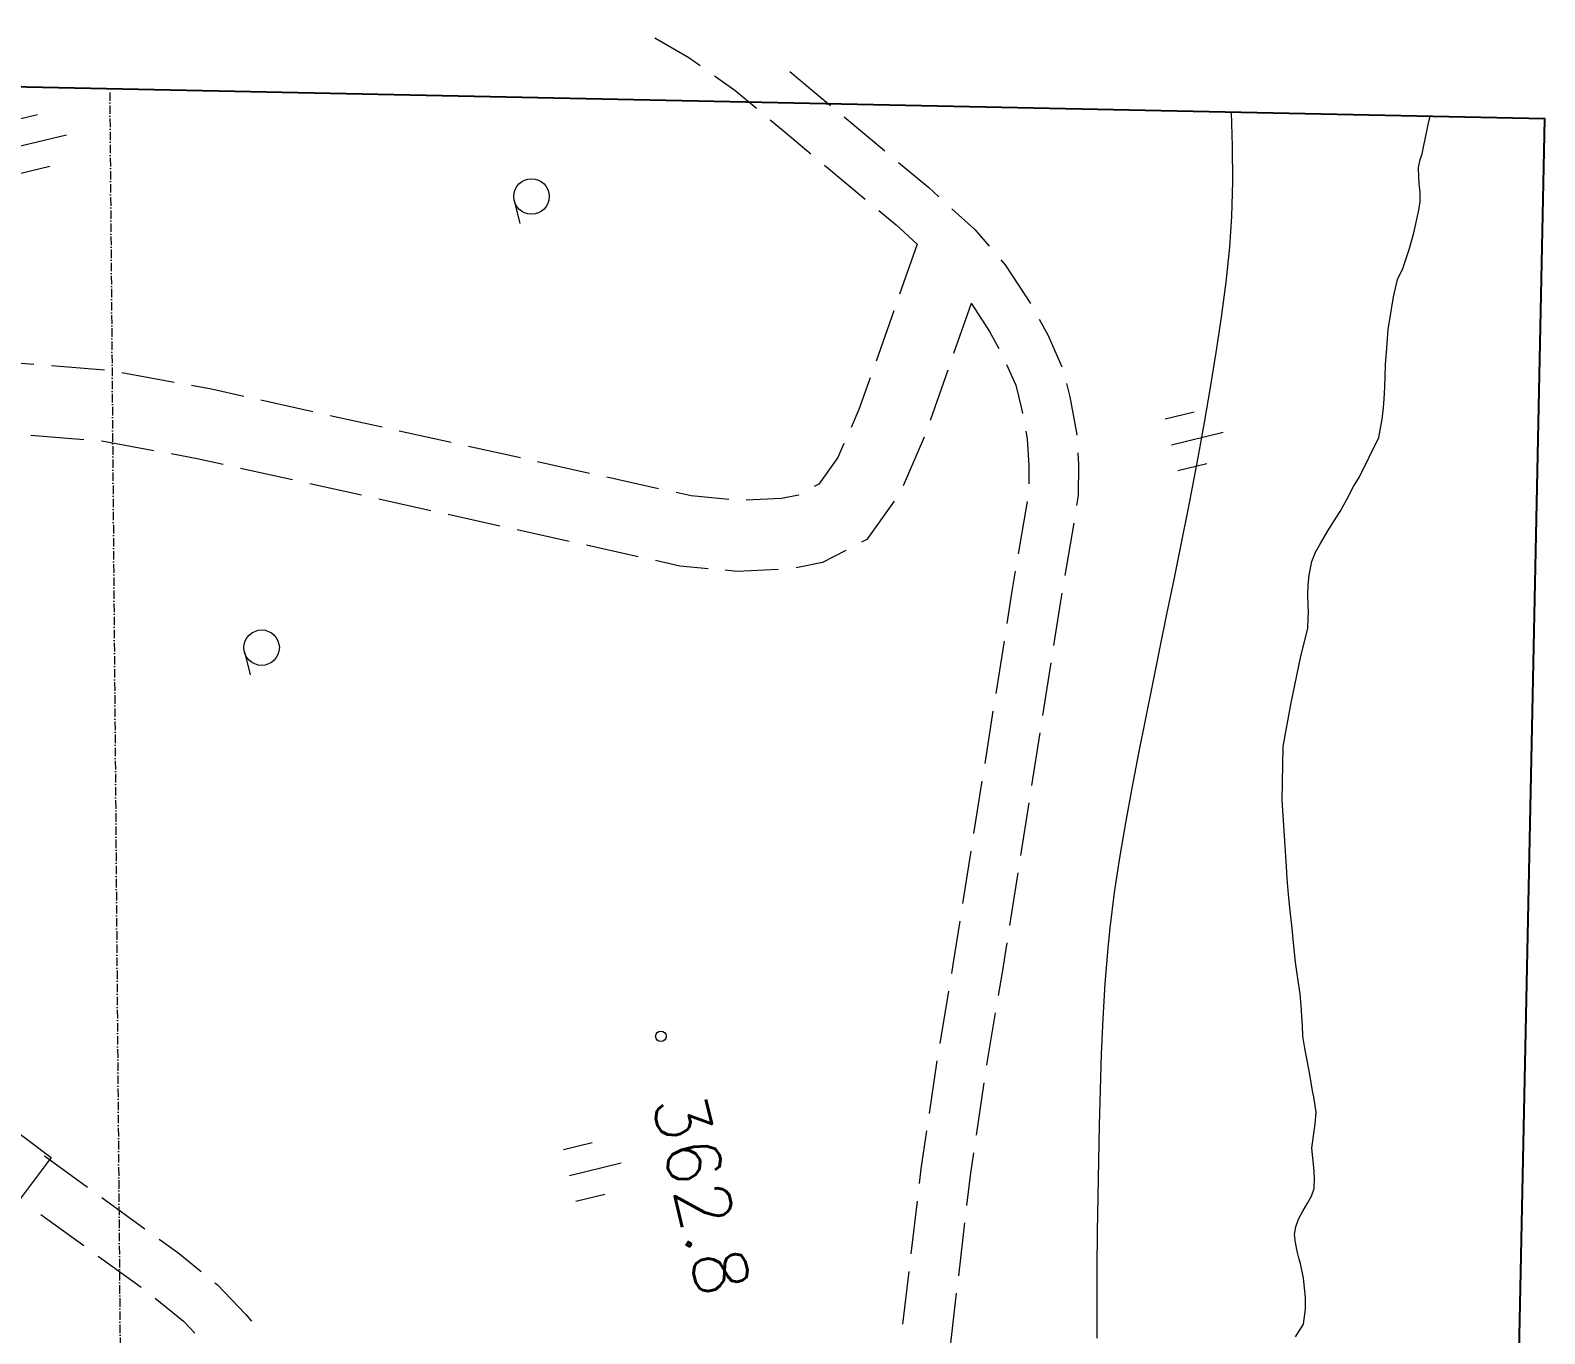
# Model space of a CAD drawing. Header units: millimetres. Extents: x 604133 to 1296463, y 247237 to 595748.
# Drawn here: x 1187629 to 1294478, y 451730 to 543708 of the extents above; entities that cross this region are included whole.
import ezdxf

# ---------------------------------------------------------------- set-up
doc = ezdxf.new("R2010")
doc.units = ezdxf.units.MM
doc.header["$LTSCALE"] = 100
doc.linetypes.add('SXF_一点短鎖線', pattern=[9.25, 6, -1.5, 0.25, -1.5])
doc.layers.get('Defpoints').update_dxf_attribs({"color": 153})
doc.layers.add('D-BGD', color=7, linetype='Continuous', lineweight=13)
doc.styles.add('BIGFONT', font='txt', dxfattribs={"height": 0.2, "bigfont": 'BIGFONT'})

# ---------------------------------------------------------------- blocks, each defined once
blk = doc.blocks.new('21311212131313131')
at = {"layer": 'D-BGD', "linetype": 'Continuous'}
for p, q in [((2518051.332, -1108767.4257), (2517089.9035, -1105142.4796)), ((2519864.6822, -1108287.1916), (2519326.2789, -1106257.3112)), ((2516239.3392, -1109247.2627), (2515701.813, -1107217.8625)), ((2523727.7413, -1115556.0876, 363241.9804), (2527437.2241, -1116097.9067, 363320.9804)), ((2533626.595, -1116959.8742, 363296.9804), (2537341.3982, -1117466.9846, 363242.9804)), ((2538580.5708, -1117635.7567, 363224.9804), (2542295.374, -1118142.8671, 363170.9804)), ((2543533.1892, -1118312.0363, 363153.9804), (2547248.8696, -1118819.6269, 363099.9804)), ((2522259.6128, -1118879.3181, 363215.9804), (2525968.6154, -1119422.0144, 363297.9804)), ((2548486.6848, -1118988.796, 363081.9804), (2552202.3651, -1119496.3866, 363027.9804)), ((2532156.6931, -1120294.6743, 363310.9804), (2535871.016, -1120802.6619, 363256.9804)), ((2537110.1886, -1120971.434, 363238.9804), (2540824.5116, -1121479.4216, 363185.9804)), ((2542063.204, -1121649.0709, 363167.9804), (2545778.8844, -1122156.6615, 363113.9804)), ((2563336.7996, -1121069.2591, 363084.9804), (2567053.4145, -1121539.74, 362911.9804)), ((2547016.6996, -1122325.8306, 363095.9804), (2550732.38, -1122833.4212, 363041.9804)), ((2573261.8898, -1122225.1997, 362830.9804), (2576994.2353, -1122585.7281, 362886.9804)), ((2578237.8703, -1122706.7814, 362905.9804), (2581970.2157, -1123067.3099, 362961.9804)), ((2508371.9289, -1123112.5603, 362689.9804), (2511936.0886, -1124275.9477, 362632.9804)), ((2556920.7905, -1123697.143, 363029.9804), (2560630.2733, -1124238.9621, 363127.9804)), ((2513125.0467, -1124663.4789, 362613.9804), (2516689.2064, -1125826.8663, 362556.9804)), ((2561867.5252, -1124411.2429, 363130.9804), (2565583.6599, -1124882.6011, 362960.9804)), ((2571786.898, -1125600.5349, 362813.9804), (2575519.6405, -1125962.4207, 362869.9804)), ((2576763.7556, -1126082.5968, 362887.9804), (2580495.6209, -1126444.0025, 362943.9804)), ((2504271.0036, -1127000.9673, 362459.9804), (2507832.5959, -1128173.2095, 362483.9804)), ((2517874.2398, -1126223.6493, 362538.9804), (2521342.7906, -1127647.0673, 362495.9804)), ((2509020.5104, -1128564.7295, 362491.9804), (2512582.1027, -1129736.9718, 362516.9804)), ((2495406.3762, -1132350.3429, 362375.9804), (2497749.0041, -1129422.6231, 362430.9804)), ((2498839.1805, -1133664.1289, 362392.9804), (2501179.1769, -1130734.9685, 362447.9804)), ((2521910.1757, -1144880.4044, 362527.9804), (2521172.2374, -1148556.6267, 362604.9804)), ((2526739.1122, -1146222.0205, 362540.9804), (2526002.5313, -1149897.8458, 362617.9804)), ((2570490.3493, -1150151.7255), (2569528.9208, -1146526.7795)), ((2568678.3565, -1150631.5626), (2568140.8304, -1148602.1624)), ((2572303.6995, -1149671.4915), (2571765.2962, -1147641.6111)), ((2520927.0306, -1149781.3171, 362629.9804), (2520189.0923, -1153457.5394, 362706.9804)), ((2525756.8442, -1151123.4133, 362642.9804), (2525020.2633, -1154799.2387, 362718.9804)), ((2519943.4052, -1154683.1069, 362732.9804), (2519205.9471, -1158358.452, 362808.9804)), ((2501798.527, -1155489.0853), (2503409.4008, -1155062.1736)), ((2524774.5762, -1156024.8062, 362744.9804), (2524037.9953, -1159700.6316, 362820.9804)), ((2518960.2601, -1159584.0196, 362834.9804), (2518222.3218, -1163260.2419, 362911.9804)), ((2523792.3082, -1160926.1991, 362845.9804), (2523054.8501, -1164601.5442, 362922.9804)), ((2517976.6347, -1164485.8094, 362936.9804), (2517239.1766, -1168161.1545, 363013.9804)), ((2522809.1631, -1165827.1117, 362947.9804), (2522072.5821, -1169502.9371, 363024.9804)), ((2516993.4896, -1169386.722, 363039.9804), (2516255.5513, -1173062.9444, 363116.9804)), ((2521826.8951, -1170728.5046, 363049.9804), (2521089.834, -1174405.2071, 363125.9804)), ((2534025.1939, -1173860.7889), (2535636.0676, -1173433.8772)), ((2515121.8239, -1179207.2873, 363222.9804), (2514519.0453, -1182907.3394, 363269.9804)), ((2572727.4194, -1183115.0488, 363332.9804), (2574868.4403, -1180037.0605, 363341.9804)), ((2576869.3848, -1183291.6848, 363338.9804), (2579009.5286, -1180213.2163, 363348.9804)), ((2514366.7919, -1184147.5747, 363281.9804), (2514139.6879, -1187890.2596, 363296.9804)), ((2569871.4998, -1187219.8826, 363318.9804), (2572013.0009, -1184141.0172, 363328.9804)), ((2574014.3424, -1187396.9988, 363324.9804), (2576155.8435, -1184318.1334, 363334.9804)), ((2519293.3174, -1185500.4332, 363285.9804), (2519071.5596, -1189243.7648, 363301.9804)), ((2498768.7753, -1190805.3501), (2497807.3468, -1187180.404)), ((2500582.1255, -1190325.116), (2500043.7222, -1188295.2356)), ((2496956.7825, -1191285.1871), (2496419.2564, -1189255.7869))]:
    blk.add_line(p, q, dxfattribs=at)
for points, elevation in [([(2494508.8492, -1105052.6649), (2496899.2632, -1104918.5946), (2499385.4044, -1104854.553), (2501873.0187, -1104871.1206), (2504017.3244, -1104973.3574), (2506502.2508, -1105182.26), (2508989.4824, -1105449.4266), (2511470.2478, -1105770.0551), (2513954.1506, -1106126.6024), (2516428.4496, -1106500.693), (2518910.6881, -1106901.9306), (2521383.3227, -1107320.7116), (2522624.0258, -1107532.503), (2525087.0565, -1107968.8272), (2527554.057, -1108418.7249), (2530012.2858, -1108863.8208), (2532479.2863, -1109313.7185), (2534937.5152, -1109758.8143), (2537404.5156, -1110208.7121), (2539858.7748, -1110640.2344), (2542331.4094, -1111059.0153), (2544791.3026, -1111459.4208), (2547261.6319, -1111819.9378), (2549737.5953, -1112149.3379), (2552216.0554, -1112411.7026), (2553657.2243, -1112528.0295), (2556153.4189, -1112674.6985), (2558656.0798, -1112767.9055), (2561155.6032, -1112825.1937), (2563664.7305, -1112864.9386), (2566165.9183, -1112877.5365), (2568676.71, -1112872.5911), (2571187.5017, -1112867.6457), (2573694.3237, -1112849.1267), (2576197.1759, -1112817.0342), (2578700.0282, -1112784.9416), (2581190.1391, -1112734.4736)], 361999.9804), ([(2525984.5173, -1131588.0887), (2526880.9084, -1133222.2651), (2527293.025, -1135062.1674)], 362459.9804), ([(2522142.0567, -1134977.2873), (2522155.9058, -1135001.9693), (2522428.6012, -1136211.4887), (2522598.1645, -1138688.1341)], 362459.9804)]:
    blk.add_lwpolyline(points, dxfattribs=dict(at, elevation=elevation))
at = {"layer": 'D-BGD', "linetype": 'Continuous', "extrusion": (0.134305, 0.956807, 0.257843), "elevation": -634761.2492}
blk.add_lwpolyline([(-2659293.12, 545460.3405), (-2659884.1714, 545472.7604), (-2663042.4524, 545426.1856)], dxfattribs=at)
at = {"layer": 'D-BGD', "linetype": 'Continuous', "extrusion": (0.41589, -0.754774, 0.507298), "elevation": 2071737.8043}
blk.add_lwpolyline([(1658134.5466, -798561.4117), (1659407.4088, -798528.9204), (1661863.7759, -798844.5496)], dxfattribs=at)
at = {"layer": 'D-BGD', "linetype": 'Continuous', "extrusion": (0.109064, -0.224153, 0.968432), "elevation": 875704.6089}
blk.add_lwpolyline([(1762247.8942, -1947364.0001), (1762715.7463, -1947227.6061), (1765941.3907, -1946738.1921)], dxfattribs=at)
at = {"layer": 'D-BGD', "linetype": 'Continuous', "extrusion": (0.134423, 0.958328, 0.252069), "elevation": -641650.6027}
blk.add_lwpolyline([(-2658226.8263, 542585.3834), (-2659800.3083, 542621.5513), (-2661975.7823, 542589.5169)], dxfattribs=at)
at = {"layer": 'D-BGD', "linetype": 'Continuous', "extrusion": (0.134822, 0.961107, 0.241032), "elevation": -644360.1527}
blk.add_lwpolyline([(-2684223.7363, 534066.8241), (-2686335.889, 534035.9127), (-2687972.9204, 534080.219)], dxfattribs=at)
at = {"layer": 'D-BGD', "linetype": 'Continuous', "extrusion": (0.132758, 0.953171, 0.271737), "elevation": -629602.2677}
blk.add_lwpolyline([(-2688483.5014, 555026.6368), (-2692070.1533, 555124.3121), (-2692231.3274, 555117.0384)], dxfattribs=at)
at = {"layer": 'D-BGD', "linetype": 'Continuous', "extrusion": (-0.400933, 0.362582, 0.841301), "elevation": -1105844.8036}
blk.add_lwpolyline([(-843908.6197, 2391575.7146), (-846085.2693, 2391520.2173), (-847644.269, 2391721.8573)], dxfattribs=at)
at = {"layer": 'D-BGD', "linetype": 'Continuous', "extrusion": (0.081932, -0.192995, 0.977773), "elevation": 776900.1848}
blk.add_lwpolyline([(1870038.7016, -1893208.107), (1872371.7939, -1892731.1588), (1873731.0614, -1892568.9964)], dxfattribs=at)
at = {"layer": 'D-BGD', "linetype": 'Continuous', "extrusion": (-0.093406, -0.896241, 0.433621), "elevation": 922757.0917}
blk.add_lwpolyline([(2670730.4246, -41362.7077), (2672352.6555, -41445.9397), (2674477.926, -41410.4274)], dxfattribs=at)
at = {"layer": 'D-BGD', "linetype": 'Continuous', "extrusion": (0.135357, 0.967267, 0.214646), "elevation": -662894.7839}
blk.add_lwpolyline([(-2682978.0594, 517370.606), (-2686082.5029, 517325.556), (-2686727.9764, 517342.9617)], dxfattribs=at)
at = {"layer": 'D-BGD', "linetype": 'Continuous', "extrusion": (-0.092841, -0.892874, 0.440632), "elevation": 926120.3067}
blk.add_lwpolyline([(2669411.8281, -50323.2295), (2672123.4548, -50461.3622), (2673157.8608, -50444.6526)], dxfattribs=at)
at = {"layer": 'D-BGD', "linetype": 'Continuous', "extrusion": (0.445781, -0.372181, 0.814101), "elevation": 1828853.3427}
blk.add_lwpolyline([(735060.0587, -1939690.3419), (737836.4379, -1939619.7403), (738808.3452, -1939642.1262)], dxfattribs=at)
at = {"layer": 'D-BGD', "linetype": 'Continuous', "extrusion": (0.443854, -0.369893, 0.816194), "elevation": 1824237.8158}
blk.add_lwpolyline([(733862.9645, -1949651.6796), (735445.3532, -1949611.8719), (737461.2906, -1949663.7949)], dxfattribs=at)
at = {"layer": 'D-BGD', "linetype": 'Continuous', "extrusion": (0.014469, 0.007924, 0.999864), "elevation": 389990.9896}
blk.add_lwpolyline([(2516920.7758, -1131378.3128), (2519666.5465, -1133237.1597), (2519875.2015, -1133618.1781)], dxfattribs=at)
at = {"layer": 'D-BGD', "linetype": 'Continuous', "extrusion": (-0.093394, -0.264271, 0.959916), "elevation": 411883.3205}
blk.add_lwpolyline([(2746682.8112, -117194.8734), (2749058.8486, -117141.3571), (2750431.1921, -117209.1444)], dxfattribs=at)
at = {"layer": 'D-BGD', "linetype": 'Continuous', "extrusion": (0.018725, 0.005602, 0.999809), "elevation": 403252.8805}
blk.add_lwpolyline([(-1806232.9997, -2080876.6229), (-1806910.6775, -2081718.9889), (-1808701.6441, -2083179.0354), (-1809052.1317, -2083253.9307)], dxfattribs=at)
at = {"layer": 'D-BGD', "linetype": 'Continuous', "extrusion": (0.770079, -0.618883, 0.154798), "elevation": 2678546.6857}
blk.add_lwpolyline([(675568.1044, -52899.5572), (678068.6531, -52931.9476), (679317.4717, -52913.728)], dxfattribs=at)
at = {"layer": 'D-BGD', "linetype": 'Continuous', "extrusion": (0.765018, -0.614952, 0.191264), "elevation": 2678117.6056}
blk.add_lwpolyline([(676984.0379, -152689.2809), (678361.9887, -152707.6195), (680733.5135, -152671.9612)], dxfattribs=at)
at = {"layer": 'D-BGD', "linetype": 'Continuous', "extrusion": (0.03205, 0.002241, 0.999484), "elevation": 440731.0528}
blk.add_lwpolyline([(-1309859.0891, -2429106.8339), (-1312759.7734, -2429106.8339), (-1313599.6499, -2428982.3339)], dxfattribs=at)
at = {"layer": 'D-BGD', "linetype": 'Continuous', "extrusion": (0.01362, 0.005827, 0.99989), "elevation": 389680.2653}
blk.add_lwpolyline([(2487520.7031, -1143831.308), (2488511.4913, -1142371.6566), (2489759.6634, -1140827.1609)], dxfattribs=at)
at = {"layer": 'D-BGD', "linetype": 'Continuous', "extrusion": (0.116724, -0.002964, 0.99316), "elevation": 657808.1673}
blk.add_lwpolyline([(-1075522.8711, -2490933.0886), (-1078179.2368, -2490796.057), (-1079252.646, -2490607.6385)], dxfattribs=at)
at = {"layer": 'D-BGD', "linetype": 'Continuous', "extrusion": (0.128332, -0.004991, 0.991719), "elevation": 689520.6567}
blk.add_lwpolyline([(-1042197.0488, -2502096.0609), (-1044187.2791, -2502018.1966), (-1045923.3754, -2501737.8851)], dxfattribs=at)
at = {"layer": 'D-BGD', "linetype": 'Continuous', "extrusion": (-0.106626, 0.087168, 0.990471), "elevation": -6323.3403}
blk.add_lwpolyline([(-688952.0025, 2677741.6091), (-691678.2782, 2677218.8185), (-692647.8977, 2677131.6867)], dxfattribs=at)
at = {"layer": 'D-BGD', "linetype": 'Continuous', "extrusion": (0.208838, -0.021412, 0.977716), "elevation": 905631.7724}
blk.add_lwpolyline([(-911546.4808, -2487980.1748), (-913869.9319, -2487751.5302), (-915282.1532, -2487665.7884)], dxfattribs=at)
at = {"layer": 'D-BGD', "linetype": 'Continuous', "extrusion": (0.191886, -0.018185, 0.981249), "elevation": 861436.6295}
blk.add_lwpolyline([(-932557.5932, -2501380.8026), (-934426.3215, -2501183.6521), (-936293.0479, -2501053.9478)], dxfattribs=at)
at = {"layer": 'D-BGD', "linetype": 'Continuous', "extrusion": (0.203965, -0.144849, 0.968203), "elevation": 1047900.0805}
blk.add_lwpolyline([(530020.0349, -2603208.223), (531647.2903, -2603192.2336), (533767.5067, -2603288.1699)], dxfattribs=at)
at = {"layer": 'D-BGD', "linetype": 'Continuous', "extrusion": (-0.492964, 0.396115, 0.774648), "elevation": -1457365.4868}
blk.add_lwpolyline([(-696675.9677, 2359746.9542), (-699237.6866, 2359696.3528), (-700413.8118, 2359865.5514)], dxfattribs=at)
at = {"layer": 'D-BGD', "linetype": 'Continuous', "extrusion": (0.132991, -0.008556, 0.99108), "elevation": 705225.0515}
blk.add_lwpolyline([(-1016328.6334, -2519052.6016), (-1020027.5519, -2518684.9156), (-1020060.6578, -2518684.9156)], dxfattribs=at)
at = {"layer": 'D-BGD', "linetype": 'Continuous', "flags": 128}
blk.add_lwpolyline([(2494508.8492, -1206445.7357), (2496937.3692, -1206874.8444), (2512285.3207, -1210007.628), (2517085.0324, -1210836.1887), (2521009.2767, -1211066.9219), (2528079.0241, -1211193.2793), (2535106.948, -1211060.7529), (2539402.4639, -1210611.2043), (2543543.7272, -1210097.7327), (2547157.0473, -1209328.3064), (2549676.3494, -1208506.0523), (2552092.4907, -1207401.5965), (2555131.3864, -1205665.6069), (2557703.0926, -1203556.4365), (2560235.3016, -1200501.0727), (2564373.8616, -1194544.7182), (2569987.7942, -1186740.8883), (2573234.8388, -1189077.0603)], dxfattribs=at)
at = {"layer": 'D-BGD', "linetype": 'Continuous', "extrusion": (0.01557, 0.002974, 0.999874), "elevation": 398864.9039}
blk.add_lwpolyline([(2508102.7051, -1190329.7411), (2507994.0572, -1192114.9056), (2507983.1503, -1194075.56)], dxfattribs=at)
at = {"layer": 'D-BGD', "linetype": 'Continuous'}
for points in [[(2520043.8836, -1095460.6784, 360129.9805), (2517241.3801, -1094165.8915, 359979.9805), (2515947.215, -1093947.6337, 359929.9805), (2515126.9094, -1093863.3801, 359929.9805), (2514166.0663, -1093827.5953, 359929.9805), (2512999.3147, -1093793.0923, 359929.9805), (2512050.3808, -1093798.0281, 359929.9805), (2511238.0146, -1093740.9217, 359929.9805), (2509607.6482, -1093657.8255, 359939.9805), (2507297.7049, -1093316.7075, 359969.9805), (2506053.8643, -1093068.9973, 359979.9805), (2505279.4639, -1092713.464, 359979.9805), (2503939.3266, -1092287.6332, 360009.9805), (2502737.8711, -1091983.3235, 360019.9805), (2501142.9738, -1091668.8361, 360019.9805), (2500532.5465, -1091596.8743, 360019.9805), (2499856.5568, -1091603.0249, 360019.9805), (2499293.7661, -1091693.9457, 360029.9805), (2498831.6244, -1091725.9617, 360039.9805), (2498123.6856, -1091748.8235, 360039.9805), (2497572.3545, -1091652.2111, 360039.9805), (2497161.5608, -1091507.13, 360039.9805), (2496681.2349, -1091426.5879, 360039.9805), (2494876.4593, -1091099.8087, 360039.9805), (2494508.8492, -1090997.4196, 360039.9805)], [(2580808.5203, -1098708.2965, 360069.9805), (2579901.9045, -1098177.78, 360029.9805), (2578846.2379, -1098044.4837, 360029.9805), (2578008.1978, -1098075.9258, 360029.9805), (2576650.3929, -1098244.6434, 360049.9805), (2575634.873, -1098475.3364, 360059.9805), (2575331.4529, -1098571.4418, 360059.9805), (2574757.3939, -1098724.5962, 360069.9805), (2574161.822, -1098854.5733, 360059.9805), (2573599.8635, -1098923.1489, 360059.9805), (2573056.4718, -1098853.6837, 360059.9805), (2572499.6979, -1098662.8887, 360059.9805), (2571928.7095, -1098373.1092, 360059.9805), (2571363.3552, -1098052.2128, 360059.9805), (2570849.7985, -1097782.4731, 360059.9805), (2570314.5375, -1097614.8555, 360059.9805), (2569572.3444, -1097596.1643, 360039.9805), (2568844.3658, -1097676.4578, 360029.9805), (2567482.5912, -1097831.6019, 360009.9805), (2566608.8236, -1097740.882, 359989.9805), (2565744.6598, -1097632.6188, 359989.9805), (2564949.8369, -1097585.1161, 359999.9805), (2563855.3724, -1097772.5919, 360009.9805), (2563426.6528, -1097868.5059, 360029.9805), (2562281.8637, -1098085.4341, 360049.9805), (2560436.884, -1098477.6705, 360099.9805), (2559589.8809, -1098629.6102, 360119.9805), (2558858.7647, -1098673.9849, 360099.9805), (2557449.1622, -1098791.5458, 360099.9805), (2556595.0519, -1098893.9932, 360119.9805), (2555518.9628, -1099068.7275, 360129.9805), (2554379.8078, -1099254.5389, 360119.9805), (2553008.4294, -1099427.2262, 360109.9805), (2551983.497, -1099550.163, 360109.9805), (2550759.7632, -1099723.8739, 360099.9805), (2549613.501, -1099860.193, 360099.9805), (2548495.2182, -1099966.2274, 360089.9805), (2547646.7419, -1100037.5579, 360089.9805), (2542963.7322, -1100449.4038, 360069.9805), (2539182.4023, -1100442.8323, 360019.9805), (2536192.6909, -1099968.9919, 359989.9805), (2532788.2161, -1099336.4969, 359979.9805), (2530813.642, -1098882.5624, 360039.9805), (2530061.845, -1098881.4146, 360039.9805), (2529709.124, -1098859.3277, 360039.9805), (2529179.9467, -1098888.847, 360049.9805), (2528466.3738, -1098942.8256, 360049.9805), (2527746.5259, -1098924.9667, 360049.9805)], [(2527746.5259, -1098924.9667, 360049.9805), (2527045.8857, -1098872.0212, 360069.9805), (2526090.0359, -1098702.1653, 360069.9805), (2525409.6269, -1098466.4886, 360089.9805), (2524800.4144, -1098121.5826, 360109.9805), (2523896.9361, -1097626.9849, 360109.9805), (2523253.4694, -1097240.526, 360119.9805), (2522514.3468, -1096778.9009, 360149.9805), (2521557.4065, -1096277.8369, 360159.9805), (2520731.2085, -1095871.1468, 360159.9805), (2520043.8836, -1095460.6784, 360129.9805)], [(2513884.3985, -1116266.6799, 362805.9804), (2514812.1638, -1116013.0276, 363039.9804), (2517346.8981, -1115485.3712, 362999.9804), (2517516.1131, -1115471.9823, 363016.9804)], [(2518756.2509, -1115374.5139, 363144.9804), (2519586.6013, -1115309.2211, 363229.9804), (2521763.0474, -1115269.4475, 363199.9804), (2522490.3421, -1115375.7459, 363215.9804)], [(2512629.1376, -1120519.2894, 362761.9804), (2514074.4761, -1119838.7321, 362549.9804), (2515624.9987, -1119422.1034, 363039.9804), (2516075.103, -1119328.7759, 363031.9804)], [(2517299.515, -1119076.7737, 363009.9804), (2517848.3735, -1118963.4053, 362999.9804), (2519756.0364, -1118810.6909, 363229.9804), (2521017.2137, -1118785.1623, 363208.9804)], [(2578582.9086, -1175013.6616, 363311.9804), (2578701.8173, -1174861.0093, 363309.9804), (2580779.2023, -1172794.7395, 363549.9804), (2581230.7645, -1172373.879, 363540.9804)]]:
    blk.add_polyline3d(points, dxfattribs=at)
for centre, radius in [((2560539.0925, -1143918.55, 362809.9804), 375), ((2501478.4902, -1154281.2902), 1249.8749), ((2533705.1571, -1172652.9938), 1249.8749)]:
    blk.add_circle(centre, radius, dxfattribs=at)
at = {"layer": 'Defpoints'}
blk.add_lwpolyline([(2494508.8492, -1382923.0775), (2694508.8492, -1382923.0775), (2694508.8492, -1082923.0775), (2494508.8492, -1082923.0775)], close=True, dxfattribs=at)
at = {"layer": 'D-BGD', "linetype": 'Continuous', "style": 'BIGFONT'}
blk.add_text('362.8', height=3749.9998, rotation=14.862356431, dxfattribs=at).set_placement((2565118.6161, -1144482.9267))

msp = doc.modelspace()

# ---------------------------------------------------------------- linework, layer by layer
at = {"layer": 'D-BGD', "linetype": 'SXF_一点短鎖線'}
msp.add_line((1193237.2, 539327.1, 354000), (1194219.4, 419945.5, 354000), dxfattribs=at)

# ---------------------------------------------------------------- block references
at = {"layer": 'D-BGD', "rotation": 268.807065034117}
msp.add_blockref('21311212131313131', (2429100.2, 3008884.8, 354000), dxfattribs=at)

doc.saveas('drawing.dxf')
